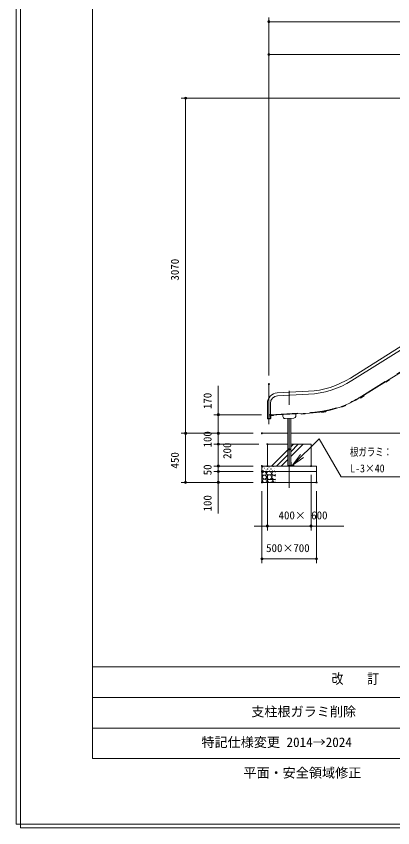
# Model space of a CAD drawing. Units: millimetres at full size, sheet at 1:20; details may follow other scales. Extents: x 10 to 16810, y -17 to 11897.
# Drawn here: x 10 to 3461, y -17 to 7417 of the extents above; entities that cross this region are included whole.
import ezdxf
from ezdxf.enums import TextEntityAlignment as Align

# ---------------------------------------------------------------- set-up
doc = ezdxf.new("R2010")
doc.units = ezdxf.units.MM
doc.header["$LTSCALE"] = 20
doc.header["$PDMODE"] = 32
doc.header["$PDSIZE"] = 10
doc.linetypes.add('USER1', pattern=[50.8, 31.75, -6.35, 6.35, -6.35])
doc.linetypes.add('USER2', pattern=[19.05, 12.7, -6.35])
for name, color, linetype, lineweight in [('DEFPOINTS_3', 7, 'Continuous', 0), ('LY_2', 7, 'Continuous', 0), ('LY_5', 2, 'Continuous', 18), ('LY_6', 7, 'Continuous', 0)]:
    doc.layers.add(name, color=color, linetype=linetype, lineweight=lineweight)
doc.layers.add('LY_4', color=7, linetype='Continuous')
doc.styles.add('ＭＳ ゴシック', font='')
doc.styles.get('ＭＳ ゴシック').set_extended_font_data('MS Gothic')

# ---------------------------------------------------------------- blocks, each defined once
blk = doc.blocks.new('-002-MS_3')
at = {"color": 7, "linetype": 'Continuous', "lineweight": 0}
for p, q in [((3.92, 89.34), (0.27, 83.88)), ((0.27, 83.88), (1.28, 76.29)), ((1.28, 76.29), (6.29, 69.94)), ((9.77, 93.38), (3.92, 89.34)), ((15.99, 96.86), (9.77, 93.38)), ((22.45, 99.4), (15.99, 96.86)), ((29.91, 96.94), (22.45, 99.4)), ((36.07, 92.11), (29.91, 96.94)), ((34.81, 70.25), (38.56, 75.54)), ((39.03, 87.18), (36.07, 92.11)), ((38.56, 75.54), (39.88, 81.98)), ((39.88, 81.98), (39.03, 87.18)), ((43.36, 91), (39.71, 84.09)), ((39.71, 84.09), (40.58, 80.12)), ((40.58, 80.12), (44.3, 75.71)), ((51.33, 96.79), (43.36, 91)), ((44.3, 75.71), (53.79, 70.93)), ((56.97, 98.88), (51.33, 96.79)), ((61.87, 99.49), (56.97, 98.88)), ((73.64, 97.86), (61.87, 99.49)), ((84.31, 91.65), (73.64, 97.86)), ((78.63, 70.84), (86.23, 75.46)), ((89.01, 86.31), (84.31, 91.65)), ((86.23, 75.46), (89.98, 81.65)), ((89.98, 81.65), (89.01, 86.31)), ((92.65, 88.94), (90.78, 82.21)), ((90.78, 82.21), (94.45, 73.44)), ((97.12, 94.25), (92.65, 88.94)), ((102.27, 97.95), (97.12, 94.25)), ((107.89, 99.64), (102.27, 97.95)), ((116.57, 98.15), (107.89, 99.64)), ((125, 93.3), (116.57, 98.15)), ((2.69, 52.66), (0.27, 45.85)), ((0.27, 45.85), (3.9, 41.03)), ((7.78, 24.5), (0.96, 15.68)), ((0.96, 15.68), (9.45, 4.41)), ((9.14, 59.48), (2.69, 52.66)), ((3.9, 41.03), (10.41, 36.67)), ((6.29, 69.94), (13.15, 67.35)), ((19.09, 30.52), (7.78, 24.5)), ((14.58, 63.66), (9.14, 59.48)), ((9.45, 4.41), (27.89, 0.3)), ((10.41, 36.67), (17.05, 32.38)), ((13.15, 67.35), (20.86, 67.08)), ((19.91, 66.45), (14.58, 63.66)), ((17.05, 32.38), (23.72, 30.33)), ((36.88, 25.89), (19.09, 30.52)), ((31.08, 63.24), (19.91, 66.45)), ((20.86, 67.08), (28.48, 67.69)), ((23.72, 30.33), (31.36, 32.78)), ((27.89, 0.3), (42.24, 6.41)), ((28.48, 67.69), (34.81, 70.25)), ((39.24, 55.99), (31.08, 63.24)), ((31.36, 32.78), (37.66, 39.2)), ((47.66, 16.78), (36.88, 25.89)), ((37.66, 39.2), (40.76, 47.48)), ((40.76, 47.48), (39.24, 55.99)), ((47.31, 59.54), (41.33, 48.68)), ((41.33, 48.68), (43.97, 41.48)), ((42.24, 6.41), (47.66, 16.78)), ((43.97, 41.48), (49.17, 35.16)), ((51.59, 21.5), (47.28, 16.1)), ((47.28, 16.1), (49.96, 11.42)), ((61.06, 67.6), (47.31, 59.54)), ((49.17, 35.16), (61.76, 28.31)), ((49.96, 11.42), (55.93, 6.91)), ((60.52, 25.56), (51.59, 21.5)), ((53.79, 70.93), (63.76, 69.49)), ((55.93, 6.91), (62.4, 3.07)), ((68.66, 27), (60.52, 25.56)), ((72.24, 68.87), (61.06, 67.6)), ((61.76, 28.31), (75.12, 27.32)), ((62.4, 3.07), (69.71, 0.69)), ((63.76, 69.49), (71.12, 69.32)), ((76.2, 26.37), (68.66, 27)), ((69.71, 0.69), (81.56, 0.93)), ((71.12, 69.32), (78.63, 70.84)), ((81.06, 65.44), (72.24, 68.87)), ((75.12, 27.32), (85.4, 34.78)), ((85.1, 27.83), (76.2, 26.37)), ((87.97, 57.29), (81.06, 65.44)), ((81.56, 0.93), (91.88, 5.02)), ((93.5, 25.29), (85.1, 27.83)), ((85.4, 34.78), (90.25, 46.52)), ((90.25, 46.52), (87.97, 57.29)), ((92.41, 54.25), (90.78, 47.04)), ((90.78, 47.04), (93.44, 38.43)), ((91.88, 5.02), (96.58, 9.83)), ((96.8, 60.03), (92.41, 54.25)), ((93.44, 38.43), (99.65, 31.51)), ((97.57, 20.71), (93.5, 25.29)), ((94.45, 73.44), (102.5, 67)), ((96.58, 9.83), (98.63, 15.56)), ((102.77, 63.87), (96.8, 60.03)), ((98.63, 15.56), (97.57, 20.71)), ((102.98, 22.43), (98.7, 15.67)), ((98.7, 15.67), (99.31, 12)), ((99.31, 12), (102.19, 7.75)), ((99.65, 31.51), (107.29, 27.64)), ((102.19, 7.75), (109.35, 2.28)), ((102.5, 67), (110.8, 64.62)), ((109.47, 65.1), (102.77, 63.87)), ((111.69, 26.76), (102.98, 22.43)), ((107.29, 27.64), (114.86, 26.76)), ((109.35, 2.28), (116.76, 0.46)), ((117.54, 62.64), (109.47, 65.1)), ((110.8, 64.62), (118.03, 65.73)), ((118.98, 25.96), (111.69, 26.76)), ((114.86, 26.76), (120.01, 28.2)), ((116.76, 0.46), (121.06, 1.51)), ((124.68, 57.18), (117.54, 62.64)), ((118.03, 65.73), (122.08, 69.11)), ((125, 22.64), (118.98, 25.96)), ((120.01, 28.2), (124.68, 30.88)), ((121.06, 1.51), (125, 3.63)), ((122.08, 69.11), (125, 73.65))]:
    blk.add_line(p, q, dxfattribs=at)
for centre in [(6.61, 142.18), (9.77, 107.32), (25.62, 130.77), (38.61, 113.98), (52.55, 123.48), (63.96, 139.96), (67.44, 106.37), (83.5, 123.55), (95.12, 106.52), (102.42, 144.09), (112.42, 127.06), (117.28, 105.98)]:
    blk.add_circle(centre, 1, dxfattribs=at)
blk = doc.blocks.new('-011-_DOTBLANK')
at = {"color": 7, "linetype": 'Continuous', "lineweight": 0}
blk.add_line((-0.5, 0), (-1, 0), dxfattribs=at)
blk.add_circle((0, 0), 0.5, dxfattribs=at)

msp = doc.modelspace()

# ---------------------------------------------------------------- linework, layer by layer
at = {"layer": 'DEFPOINTS_3'}
for p, q in [((10, 11896.7), (10, 16.7)), ((10, 16.7), (16810, 16.7))]:
    msp.add_line(p, q, dxfattribs=at)
at = {"layer": 'LY_2'}
for p, q in [((710, 11296.7), (710, 616.7)), ((710, 1456.7), (16110, 1456.7)), ((710, 1176.7), (6370, 1176.7)), ((710, 896.7), (6370, 896.7)), ((710, 616.7), (16110, 616.7))]:
    msp.add_line(p, q, dxfattribs=at)
at = {"layer": 'LY_5', "color": 7, "lineweight": 0}
for p, q in [((50.08, 11860.11), (50.08, -16.7)), ((3071.78, 4103.04), (5603.37, 5694.19)), ((3086.26, 4080.01), (5621.43, 5673.41)), ((3178.21, 3933.71), (5711.31, 5525.8)), ((3427.13, 4090.16), (3394.95, 4069.94)), ((3430.32, 4085.08), (3427.13, 4090.16)), ((3394.95, 4069.94), (3398.15, 4064.86)), ((3398.15, 4064.86), (3430.32, 4085.08)), ((2402.3, 3966.5), (2687.94, 3981.47)), ((2403.72, 3939.33), (2689.36, 3954.3)), ((3194.3, 3943.82), (3162.12, 3923.6)), ((3197.49, 3938.74), (3194.3, 3943.82)), ((2311.7, 3871.03), (2311.7, 3730.6)), ((2338.9, 3762.9), (2338.9, 3871.03)), ((3162.12, 3923.6), (3165.32, 3918.52)), ((3165.32, 3918.52), (3197.49, 3938.74)), ((2808.41, 3793.48), (2845.78, 3800.36)), ((2808.41, 3793.48), (2809.49, 3787.58)), ((2846.87, 3794.46), (2809.49, 3787.58)), ((2845.78, 3800.36), (2846.87, 3794.46)), ((2991.44, 3841.74), (3026.85, 3855.54)), ((2991.44, 3841.74), (2993.62, 3836.15)), ((3029.03, 3849.95), (2993.62, 3836.15)), ((3026.85, 3855.54), (3029.03, 3849.95)), ((2338.9, 3730.6), (2311.7, 3730.6)), ((2338.9, 3762.9), (2698.41, 3781.74)), ((2338.9, 3762.9), (2368.9, 3762.9)), ((2338.9, 3732.9), (2338.9, 3762.9)), ((2339.9, 3732.9), (2338.9, 3732.9)), ((2338.9, 3732.9), (2338.9, 3730.6)), ((2340.25, 3732.93), (2339.9, 3732.9)), ((2340.59, 3733.02), (2340.25, 3732.93)), ((2340.9, 3733.17), (2340.59, 3733.02)), ((2341.19, 3733.37), (2340.9, 3733.17)), ((2341.43, 3733.61), (2341.19, 3733.37)), ((2341.63, 3733.9), (2341.43, 3733.61)), ((2341.78, 3734.22), (2341.63, 3733.9)), ((2341.87, 3734.55), (2341.78, 3734.22)), ((2341.9, 3734.9), (2341.87, 3734.55)), ((2341.96, 3756.59), (2341.9, 3755.9)), ((2341.9, 3755.9), (2341.9, 3734.9)), ((2342.14, 3757.27), (2341.96, 3756.59)), ((2342.44, 3757.9), (2342.14, 3757.27)), ((2342.84, 3758.47), (2342.44, 3757.9)), ((2343.33, 3758.96), (2342.84, 3758.47)), ((2343.9, 3759.36), (2343.33, 3758.96)), ((2344.53, 3759.66), (2343.9, 3759.36)), ((2345.21, 3759.84), (2344.53, 3759.66)), ((2345.9, 3759.9), (2345.21, 3759.84)), ((2366.9, 3759.9), (2345.9, 3759.9)), ((2367.25, 3759.93), (2366.9, 3759.9)), ((2367.59, 3760.02), (2367.25, 3759.93)), ((2367.9, 3760.17), (2367.59, 3760.02)), ((2368.19, 3760.37), (2367.9, 3760.17)), ((2368.43, 3760.61), (2368.19, 3760.37)), ((2368.63, 3760.9), (2368.43, 3760.61)), ((2368.78, 3761.22), (2368.63, 3760.9)), ((2368.87, 3761.55), (2368.78, 3761.22)), ((2368.9, 3761.9), (2368.87, 3761.55)), ((2368.9, 3762.9), (2368.9, 3761.9)), ((2451.78, 3768.82), (2452.73, 3750.84)), ((2452.36, 3757.83), (2452.73, 3750.84)), ((2473.75, 3731.91), (2553.64, 3736.1)), ((2553.64, 3736.1), (2473.75, 3731.91)), ((2498.1, 3733.19), (2498.1, 3301.7)), ((2525.3, 3734.62), (2525.3, 3301.7)), ((2572.56, 3757.12), (2571.62, 3775.1)), ((2572.56, 3757.12), (2572.2, 3764.11)), ((2619.52, 3777.61), (2619.83, 3771.61)), ((2619.83, 3771.61), (2657.78, 3773.6)), ((2657.46, 3779.59), (2657.78, 3773.6)), ((2498.1, 3596.7), (2261.7, 3596.7)), ((5936.11, 3596.7), (2525.3, 3596.7)), ((2311.7, 3496.7), (2498.1, 3496.7)), ((2311.7, 3296.7), (2311.7, 3496.7)), ((2525.3, 3496.7), (2711.7, 3496.7)), ((2711.7, 3496.7), (2711.7, 3296.7)), ((2761.7, 3296.7), (2261.7, 3296.7)), ((2261.7, 3146.7), (2261.7, 3296.7)), ((2525.3, 3301.7), (2525.3, 3331.7)), ((2525.3, 3331.7), (2526.3, 3331.7)), ((2555.3, 3301.7), (2525.3, 3301.7)), ((2526.3, 3331.7), (2527.72, 3331.12)), ((2527.72, 3331.12), (2528.3, 3329.7)), ((2528.3, 3329.7), (2528.3, 3308.7)), ((2528.3, 3308.7), (2529.47, 3305.87)), ((2529.47, 3305.87), (2532.3, 3304.7)), ((2532.3, 3304.7), (2553.3, 3304.7)), ((2553.3, 3304.7), (2554.72, 3304.12)), ((2554.72, 3304.12), (2555.3, 3302.7)), ((2555.3, 3302.7), (2555.3, 3301.7)), ((2761.7, 3296.7), (2761.7, 3146.7)), ((2761.7, 3246.7), (2261.7, 3246.7)), ((2761.7, 3146.7), (2261.7, 3146.7)), ((50.08, -16.7), (16769.92, -16.7))]:
    msp.add_line(p, q, dxfattribs=at)
at = {"layer": 'LY_5', "color": 7, "linetype": 'USER2', "lineweight": 0}
for p, q in [((3176.19, 3936.93), (5758.35, 5559.86)), ((2337.4, 3766.63), (2698.21, 3785.54)), ((2337.4, 3741.63), (2337.4, 3766.63))]:
    msp.add_line(p, q, dxfattribs=at)
at = {"layer": 'LY_5', "color": 7, "linetype": 'USER1', "lineweight": 0}
for p, q in [((2325.3, 3680.6), (2325.3, 4046.7)), ((2511.7, 3096.7), (2511.7, 4046.7))]:
    msp.add_line(p, q, dxfattribs=at)
at = {"layer": 'LY_5'}
for p, q in [((2338.9, 3732.9), (2311.7, 3732.9)), ((2498.1, 3301.7), (2525.3, 3301.7)), ((2498.1, 3301.7), (2525.3, 3301.7)), ((2498.1, 3299.7), (2498.1, 3301.7)), ((2498.98, 3297.58), (2498.1, 3299.7)), ((2501.1, 3296.7), (2498.98, 3297.58)), ((2522.3, 3296.7), (2501.1, 3296.7)), ((2522.82, 3296.75), (2522.3, 3296.7)), ((2523.33, 3296.89), (2522.82, 3296.75)), ((2523.8, 3297.11), (2523.33, 3296.89)), ((2524.23, 3297.41), (2523.8, 3297.11)), ((2524.6, 3297.78), (2524.23, 3297.41)), ((2524.9, 3298.2), (2524.6, 3297.78)), ((2525.12, 3298.68), (2524.9, 3298.2)), ((2525.26, 3299.18), (2525.12, 3298.68)), ((2525.3, 3299.7), (2525.26, 3299.18)), ((2525.3, 3301.7), (2525.3, 3299.7))]:
    msp.add_line(p, q, dxfattribs=at)
at = {"layer": 'LY_5', "color": 7, "linetype": 'USER2', "lineweight": 0}
msp.add_circle((2511.7, 3450.19), 6.5, dxfattribs=at)
at = {"layer": 'LY_5', "color": 7, "lineweight": 0}
for centre, radius, start, end in [((2646.07, 4780.37), 800, 273, 302.15), ((2646.07, 4780.37), 827.2, 273, 302.15), ((2407.3, 3871.03), 95.6, 93, 180), ((2407.3, 3871.03), 68.4, 93, 180), ((2646.07, 4780.37), 1000, 273, 302.15), ((2472.7, 3751.89), 20, 183, 273), ((2472.7, 3751.89), 20, 183, 273), ((2552.59, 3756.07), 20, 273, 3), ((2552.59, 3756.07), 20, 273, 3)]:
    msp.add_arc(centre, radius, start, end, dxfattribs=at)
at = {"layer": 'LY_5', "color": 7, "linetype": 'USER2', "lineweight": 0}
msp.add_arc((2646.07, 4780.37), 996.2, 273, 302.15, dxfattribs=at)
at = {"layer": 'LY_6'}
for p, q in [((2325.3, 4126.81), (2325.3, 7406.7)), ((2325.3, 7366.7), (6568.31, 7366.7)), ((2325.3, 4126.81), (2325.3, 7106.7)), ((2325.3, 7066.7), (5768.31, 7066.7)), ((5701.91, 6666.7), (1522.02, 6666.7)), ((1562.02, 3596.7), (1562.02, 6666.7)), ((1861.7, 3766.7), (1861.7, 4030.13)), ((2258.9, 3766.7), (1821.7, 3766.7)), ((1861.7, 3596.7), (1861.7, 3766.7)), ((1861.7, 3596.7), (1861.7, 3716.7)), ((1861.7, 3596.7), (1861.7, 3678.01)), ((2181.7, 3596.7), (1521.7, 3596.7)), ((2181.7, 3596.7), (1522.02, 3596.7)), ((1561.7, 3146.7), (1561.7, 3596.7)), ((2181.7, 3596.7), (1821.7, 3596.7)), ((2181.7, 3596.7), (1821.7, 3596.7)), ((1861.7, 3496.7), (1861.7, 3596.7)), ((1861.7, 3496.7), (1861.7, 3573.69)), ((2231.7, 3496.7), (1821.7, 3496.7)), ((2231.7, 3496.7), (1821.7, 3496.7)), ((1861.7, 3496.7), (1861.7, 3376.7)), ((1861.7, 3296.7), (1861.7, 3496.7)), ((2525.3, 3382.84), (2639.17, 3496.7)), ((2525.3, 3427.74), (2594.27, 3496.7)), ((2525.3, 3472.64), (2549.37, 3496.7)), ((2542.8, 3304.7), (2784.8, 3546.7)), ((2784.8, 3546.7), (2986.87, 3196.7)), ((2349.37, 3296.7), (2498.1, 3445.44)), ((1861.7, 3296.7), (1861.7, 3416.7)), ((1861.7, 3246.7), (1861.7, 3366.7)), ((1861.7, 3296.7), (1861.7, 3347.9)), ((2394.27, 3296.7), (2498.1, 3400.54)), ((2439.17, 3296.7), (2498.1, 3355.64)), ((2542.8, 3304.7), (2613.51, 3403.7)), ((2542.8, 3304.7), (2627.65, 3389.56)), ((2641.8, 3375.42), (2542.8, 3304.7)), ((2181.7, 3296.7), (1821.7, 3296.7)), ((2181.7, 3296.7), (1821.7, 3296.7)), ((1861.7, 3246.7), (1861.7, 3296.7)), ((2708.58, 3296.7), (2711.7, 3299.83)), ((2181.7, 3246.7), (1821.7, 3246.7)), ((2181.7, 3246.7), (1821.7, 3246.7)), ((1861.7, 3246.7), (1861.7, 3126.7)), ((1861.7, 3146.7), (1861.7, 3246.7)), ((2311.7, 3216.7), (2311.7, 2706.7)), ((2711.7, 3216.7), (2711.7, 2706.7)), ((2986.87, 3196.7), (3066.87, 3196.7)), ((3066.87, 3196.7), (3555.65, 3196.7)), ((2181.7, 3146.7), (1521.7, 3146.7)), ((2181.7, 3146.7), (1821.7, 3146.7)), ((1861.7, 2863.28), (1861.7, 3146.7)), ((1861.7, 3146.7), (1861.7, 3026.7)), ((2261.7, 3066.7), (2261.7, 2406.7)), ((2761.7, 3066.7), (2761.7, 2406.7)), ((2311.7, 2746.7), (2191.7, 2746.7)), ((2711.7, 2746.7), (2311.7, 2746.7)), ((2998.51, 2746.7), (2711.7, 2746.7)), ((2711.7, 2746.7), (2831.7, 2746.7)), ((2761.7, 2446.7), (2261.7, 2446.7))]:
    msp.add_line(p, q, dxfattribs=at)
at = {"layer": 'LY_6', "color": 2, "lineweight": 18}
msp.add_line((3011.7, 2746.7), (2711.7, 2746.7), dxfattribs=at)
at = {"layer": 'LY_6'}
for p in [(1562.02, 6666.7), (2325.3, 4046.81), (2325.3, 4046.81), (1861.7, 3766.7), (2338.9, 3766.7), (1561.7, 3596.7), (1861.7, 3596.7), (2261.7, 3596.7), (2261.7, 3596.7), (2261.7, 3596.7), (2261.7, 3596.7), (1861.7, 3496.7), (2311.7, 3496.7), (2311.7, 3496.7), (1861.7, 3296.7), (2261.7, 3296.7), (2261.7, 3296.7), (2311.7, 3296.7), (2711.7, 3296.7), (1861.7, 3246.7), (2261.7, 3246.7), (2261.7, 3246.7), (2261.7, 3146.7), (2261.7, 3146.7), (2261.7, 3146.7), (2761.7, 3146.7), (2311.7, 2746.7), (2261.7, 2446.7)]:
    msp.add_point(p, dxfattribs=at)

# ---------------------------------------------------------------- block references
at = {"layer": 'LY_5'}
msp.add_blockref('-002-MS_3', (2261.7, 3146.7), dxfattribs=at)
at = {"layer": 'LY_6', "xscale": 20, "yscale": 20}
for p, rotation in [((2325.3, 7366.7), 180), ((2325.3, 7066.7), 180), ((1562.02, 6666.7), 90), ((1861.7, 3766.7), 90), ((1561.7, 3596.7), 90), ((1562.02, 3596.7), 270), ((1861.7, 3596.7), 270), ((1861.7, 3596.7), 270), ((1861.7, 3496.7), 90), ((1861.7, 3496.7), 90), ((1861.7, 3296.7), 270), ((1861.7, 3296.7), 270), ((1861.7, 3246.7), 270), ((1861.7, 3246.7), 90), ((1561.7, 3146.7), 270), ((1861.7, 3146.7), 90), ((2711.7, 2746.7), 180), ((2261.7, 2446.7), 180)]:
    msp.add_blockref('-011-_DOTBLANK', p, dxfattribs=dict(at, rotation=rotation))
for p in [(2311.7, 2746.7), (2761.7, 2446.7)]:
    msp.add_blockref('-011-_DOTBLANK', p, dxfattribs=at)

# ---------------------------------------------------------------- texts
at = {"layer": 'LY_2', "style": 'ＭＳ ゴシック', "width": 0.85}
msp.add_text('改\u3000\u3000訂\u3000\u3000事\u3000\u3000項', height=93.84, dxfattribs=at).set_placement((2900, 1274.04), align=Align.BOTTOM_LEFT)
at = {"layer": 'LY_4', "style": 'ＭＳ ゴシック'}
for s, p in [('特記仕様変更 2014→2024', (1707.21, 696.7)), ('平面・安全領域修正', (2092, 416.7))]:
    msp.add_text(s, height=87.98, dxfattribs=at).set_placement(p, align=Align.BOTTOM_LEFT)
at = {"layer": 'LY_5', "color": 7, "style": 'ＭＳ ゴシック'}
msp.add_text('支柱根ガラミ削除', height=87.98, dxfattribs=at).set_placement((2164, 976.7), align=Align.BOTTOM_LEFT)
at = {"layer": 'LY_6', "style": 'ＭＳ ゴシック'}
for s, p in [('3070', (1522.02, 4995.62)), ('170', (1821.7, 3818.49)), ('100', (1821.7, 3466.63)), ('200', (2001.7, 3361.93)), ('450', (1521.7, 3274.23)), ('50', (1821.7, 3211.81)), ('100', (1821.7, 2880.46))]:
    msp.add_text(s, height=73.31, rotation=90, dxfattribs=at).set_placement(p, align=Align.BOTTOM_LEFT)
for s, width, p in [('根ガラミ：', 0.75, (3068.59, 3366.7)), ('L-3×40', 0.9, (3071.05, 3216.7))]:
    msp.add_text(s, height=73.31, dxfattribs=dict(at, width=width)).set_placement(p, align=Align.BOTTOM_LEFT)
for s, p in [('400× 600', (2413.89, 2786.7)), ('500×700', (2299.85, 2486.7))]:
    msp.add_text(s, height=73.31, dxfattribs=at).set_placement(p, align=Align.BOTTOM_LEFT)

doc.saveas('drawing.dxf')
